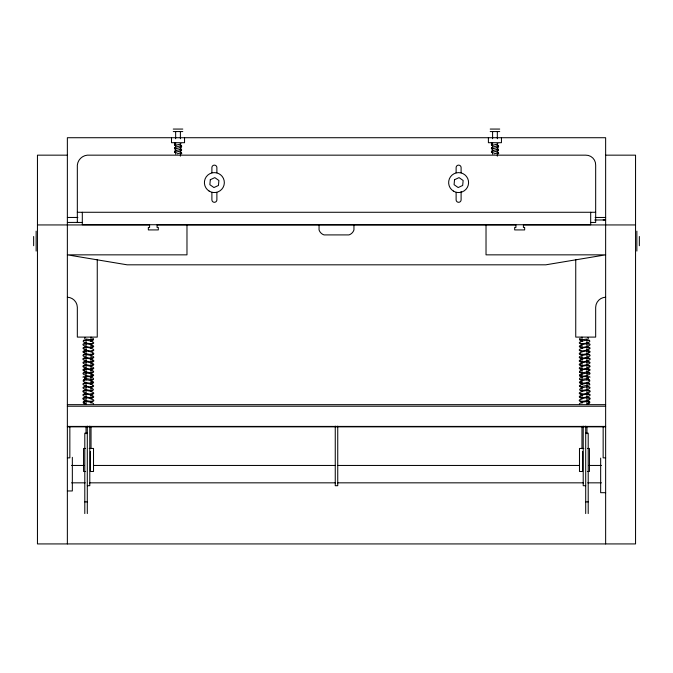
<?xml version="1.0" encoding="UTF-8"?>
<svg xmlns="http://www.w3.org/2000/svg" width="673" height="673" viewBox="0 0 673 673"><rect width="100%" height="100%" fill="white"/><g stroke="black" fill="none" stroke-linecap="round" stroke-linejoin="round"><path stroke-width="1.01" d="M92.403 346.309C94.329 349.388 75.216 344.643 86.489 343.104M92.352 385.856C94.321 388.986 75.25 384.216 86.447 382.651M588.74 348.32C590.928 345.417 572.109 349.632 582.246 351.474M588.833 391.459C590.995 388.573 572.075 392.847 582.28 394.656M92.462 396.675L92.571 397.339M588.883 398.736C590.953 395.749 572.042 400.132 582.271 401.949M92.487 364.413L92.512 364.867M588.782 366.449C591.113 363.664 572.033 367.744 582.254 369.637M92.386 375.147C93.917 378.403 75.41 373.431 86.481 372.026M181.735 153.789L181.592 152.872L180.667 152.502M498.668 153.789L498.533 152.872L497.608 152.502M174.391 142.701L174.694 143.938M491.324 142.701L491.635 143.938M580.597 371.824C579.646 374.625 597.431 369.83 586.528 368.442M580.488 364.867L580.513 364.413M580.496 361.006C579.36 363.571 597.826 359.138 586.553 357.531M175.443 151.677L175.089 152.46L181.533 150.601L181.55 149.288L180.633 148.977M492.375 151.677L492.022 152.46L498.474 150.601L498.491 149.288L497.574 148.977M580.521 353.72L580.294 354.284M580.563 393.268C579.293 395.783 597.843 391.442 586.587 389.827M588.732 380.539L588.959 379.976M587.487 377.309L587.924 376.653L588.362 377.242A1.27 0.841 86.2 0 1 588.37 377.923L588.059 378.436L587.554 377.982M580.622 342.994C578.427 344.509 594.007 343.146 588.749 339.882M580.673 382.542C578.486 384.039 594.023 382.744 588.799 379.437M588.782 351.685C590.591 349.262 572.243 353.224 582.229 355.108M580.639 339.453L580.294 340.075L586.494 339.091M588.833 358.953C590.49 356.454 572.218 360.501 582.221 362.402M588.875 402.143C590.372 400.881 580.95 401.604 579.36 403.8M90.729 373.229C100.496 371.235 82.838 367.593 84.251 369.814M90.704 376.796C100.571 374.154 82.434 372.354 84.175 373.035M588.749 369.814C591.045 368.913 578.528 368.737 579.495 372.354M580.614 375.147C578.999 378.394 597.624 373.448 586.52 372.026M175.426 148.27L175.03 149.011L181.273 147.286L181.71 146.108L180.583 145.461M492.358 148.27L491.971 149.011L498.205 147.286L498.651 146.108L497.515 145.461M589.859 377.511L589.674 376.358M587.605 377.158C588.547 375.349 588.555 379.883 587.622 377.847M85.378 377.847L84.941 378.436L84.63 377.923A1.27 0.841 -86.2 0 1 84.638 377.242L85.076 376.653L85.513 377.309M175.409 144.83L174.955 145.528L180.709 143.938M492.35 144.83L491.896 145.528L497.936 143.862M580.53 368.476C580.412 370.554 597.313 366.39 586.545 364.833M580.505 400.78C579.714 402.824 597.725 398.778 586.604 397.087M180.692 146.293L181.163 145.62L174.728 147.404L174.433 148.64L175.325 149.145M497.633 146.293L498.104 145.62L491.669 147.404L491.366 148.64L492.266 149.145M580.429 397.339L580.538 396.675M588.724 340.765C589.178 338.881 572.698 342.507 582.28 344.315M580.513 350.339C579.848 352.282 597.456 348.353 586.52 346.679M588.749 344.307C589.649 342.389 572.647 345.972 582.263 347.874M588.799 383.862C590.07 382.028 572.58 385.419 582.313 387.429M580.639 379.227L580.345 379.622L586.545 378.638M588.867 355.083C590.07 353.317 572.328 356.698 582.221 358.751M588.917 394.63C590.12 392.864 572.378 396.254 582.271 398.298M85.446 377.982C84.318 379.732 84.529 375.366 85.395 377.158M588.875 362.377C590.137 360.644 572.328 363.967 582.238 366.028M587.605 337.417L588.311 337.686A1.27 0.841 86.2 0 1 588.32 338.376L587.899 338.872M588.732 373.229L589.085 372.792L580.252 374.222L579.487 374.853L579.537 375.929M92.647 360.349L92.437 360.349M92.411 381.953L91.915 381.911M580.378 357.792C581.48 359.205 596.993 355.571 586.553 353.897M580.488 390.088C580.639 391.526 597.094 387.993 586.57 386.226M588.917 387.227C588.791 385.579 573.531 389.322 582.296 391.021M180.692 149.726L181.23 149.145L174.669 150.954L174.45 152.207L175.359 152.653M497.633 149.726L498.171 149.145L491.61 150.954L491.383 152.207L492.3 152.653M83.326 376.358L83.141 377.511M174.997 143.862L175.199 142.701M491.938 143.862L492.14 142.701M180.701 153.133L181.273 152.67L176.94 153.865M497.641 153.133L498.213 152.67L493.873 153.865M84.066 402.732L84.588 402.782M84.133 352.265L84.302 352.374M84.075 370.562L84.361 370.529M580.362 365.195C581.472 366.533 596.842 362.831 586.553 361.182M580.353 397.432C582.591 398.677 596.631 394.992 586.604 393.444M90.72 340.782C92.369 341.413 94.943 339.142 92.689 338.191M90.67 380.329C98.107 379.395 89.45 375.467 86.581 376.855M90.746 369.637C100.967 367.752 81.896 363.664 84.218 366.449M580.311 338.191C578.057 339.142 580.631 341.413 582.28 340.782M84.251 339.882C79.01 343.137 94.514 344.526 92.378 342.994M84.201 379.437C78.985 382.668 94.237 384.014 92.327 382.542M580.345 354.267C583.441 355.31 596.286 351.718 586.536 350.28M588.917 379.993C586.713 378.941 573.606 382.18 582.33 383.871M90.72 344.315C100.285 342.507 83.873 338.898 84.276 340.765M86.481 346.679C75.822 348.219 92.882 352.559 92.487 350.339M90.737 347.874C100.47 345.872 82.981 342.473 84.251 344.307M86.464 350.28C76.15 351.903 91.301 355.537 92.512 354.208L92.706 354.284M90.754 351.474C100.799 349.75 82.434 345.325 84.26 348.32M86.447 353.897C76.167 355.445 91.57 359.508 92.622 357.792M90.771 355.108C100.773 353.359 82.914 349.304 84.218 351.685M86.447 357.531C75.309 359.079 93.539 363.714 92.504 361.006M90.779 358.751C100.664 356.698 82.939 353.325 84.133 355.083M86.447 361.182C76.209 362.797 91.427 366.583 92.655 365.161M90.779 362.402C100.504 360.72 84.167 356.69 84.167 358.953M86.455 364.833C75.628 366.432 92.731 370.512 92.47 368.476M90.762 366.028C100.672 363.967 82.863 360.644 84.125 362.377M86.472 368.442C75.511 369.914 93.488 374.575 92.403 371.824M90.67 383.871C99.394 382.18 86.287 378.941 84.083 379.993M86.43 386.226C75.906 387.993 92.361 391.526 92.512 390.088M90.687 387.429C100.184 385.612 83.654 381.852 84.201 383.862M86.413 389.827C75.334 391.35 93.488 395.96 92.437 393.268M90.704 391.021C99.537 389.305 84.049 385.671 84.159 387.177M86.396 393.444C76.15 395.085 91.385 398.828 92.647 397.432M90.72 394.656C100.925 392.847 82.005 388.573 84.167 391.459M86.396 397.087C75.283 398.778 93.269 402.816 92.495 400.78M90.729 398.298C100.378 396.439 83.612 392.704 84.083 394.63M86.396 400.738C82.56 399.552 81.778 404.532 85.858 403.766M90.729 401.949C100.992 400.191 82.316 395.842 84.117 398.736M586.419 376.855C583.55 375.467 574.893 379.395 582.33 380.329M587.142 403.766C591.222 404.532 590.44 399.552 586.604 400.738M85.101 338.872L84.68 338.376A1.27 0.841 -86.2 0 1 84.689 337.686L85.395 337.417M67.359 222.452L77.866 222.401M594.747 220.004L605.641 219.953L603.151 219.953M173.264 129.073L182.787 129.073M490.205 129.073L499.719 129.073M173.264 131.563L182.787 131.563M490.205 131.563L499.719 131.563M180.701 143.938L181.003 143.862M67.359 155.16L37.452 155.16L37.452 543.927L635.548 543.927L635.548 155.16L605.641 155.16M77.328 212.273L595.672 212.273M67.359 217.463L77.866 217.463M595.134 217.463L605.641 217.463M82.586 222.452L77.328 222.452L77.328 165.129A11.121 11.121 0 0 1 87.297 155.16L585.703 155.16A9.708 9.708 0 0 1 595.672 165.129L595.672 222.452L590.414 222.452M37.452 224.942L149.591 224.942L149.591 227.432L148.346 227.432L148.346 229.922L158.315 229.922L158.315 227.432L157.07 227.432L157.07 224.942L515.93 224.942L515.93 227.432L514.685 227.432L514.685 229.922L524.654 229.922L524.654 227.432L523.409 227.432L523.409 224.942L635.548 224.942M67.359 404.666L605.641 404.666M67.359 406.231L605.641 406.231M67.359 426.421L605.641 426.421M67.359 426.85L605.641 426.85M87.297 433.185L84.798 433.185L84.798 513.566M585.703 433.185L588.202 433.185L588.202 513.566M85.547 448.445L83.553 448.445L83.553 471.495L85.631 471.495M89.181 448.445L93.522 448.445L93.522 471.495L90.409 471.495L90.409 451.558M583.819 448.445L579.478 448.445L579.478 471.495L582.591 471.495L582.591 451.558M587.453 448.445L589.447 448.445L589.447 471.495L587.369 471.495M67.359 457.859L69.849 457.859L69.849 426.707M605.641 457.859L603.151 457.859L603.151 426.707M71.565 465.455L84.175 465.455M93.64 465.455L335.448 465.455M337.552 465.455L579.36 465.455M588.825 465.455L601.435 465.455M71.565 482.835L85.227 482.835M89.433 482.835L335.448 482.835M337.552 482.835L583.567 482.835M587.773 482.835L601.435 482.835M87.297 485.704L89.787 485.704L89.787 426.135M585.703 485.704L583.213 485.704L583.213 426.135M67.359 490.962L72.339 490.962L72.339 457.337M605.641 492.695L600.661 492.695L600.661 458.145M84.798 501.898L87.297 501.898M585.703 501.898L588.202 501.898M586.511 343.104C597.767 344.643 578.704 349.38 580.597 346.309M582.271 373.229L579.403 372.161M582.296 376.796L579.445 375.736M586.553 382.651L589.455 383.198L589.834 384.805L580.303 386.706L580.648 385.856M86.506 339.091L92.706 340.075L92.361 339.453M86.455 378.638L92.655 379.622L92.361 379.227M581.085 381.911L580.589 381.953M588.412 402.782L588.934 402.732M588.698 352.374L588.867 352.265M580.563 360.349L580.353 360.349M588.639 370.529L588.925 370.562M492.215 145.629L491.29 144.577M497.583 147.118L497.885 147.185M492.577 147.606L491.997 147.437L492.266 147.774M497.532 150.601L498.146 150.769L497.625 150.23M492.543 151.105L492.249 151.215M175.274 145.629L174.349 144.577M180.642 147.118L180.944 147.185M175.645 147.606L175.064 147.437L175.325 147.774M180.591 150.601L181.205 150.769L180.684 150.23M175.603 151.105L175.308 151.215M84.041 379.976L84.268 380.539M92.681 354.242L92.479 353.72M497.608 153.621L497.784 154.05M180.667 153.621L180.844 154.05M93.64 403.8C92.05 401.604 82.628 400.881 84.125 402.143M639.35 236.492L639.35 245.721M636.86 231.142L636.86 251.071M605.641 543.927L605.641 137.721L67.359 137.721L67.359 543.927M590.692 212.273L590.692 224.732L82.308 224.732L82.308 212.273M586.957 339.2L586.957 380.169M586.957 382.264L586.957 404.322M586.957 426.379L586.957 433.74M585.703 426.135L585.703 513.566M581.968 337.097L581.968 341.304M581.968 343.398L581.968 348.656M581.968 353.905L581.968 384.367M581.968 386.47L581.968 391.72M581.968 393.823L581.968 399.072M581.968 401.175L581.968 403.278M581.968 426.379L581.968 448.445M575.743 259.442L575.743 337.097L595.672 337.097L595.672 307.191A10.339 10.339 0 0 1 605.641 297.222M501.444 137.721L501.444 142.701L488.396 142.701L488.396 137.721M497.33 131.563L497.33 138.739M497.33 143.871L497.33 156.17M492.594 131.563L492.594 138.739M492.594 142.844L492.594 154.117M486.024 224.942L486.024 254.848L605.641 254.848L545.837 264.817L127.163 264.817L67.359 254.848L186.976 254.848L186.976 224.942M461.106 172.818L461.106 167.619A2.49 2.49 0 0 0 458.607 165.129A2.49 2.49 0 0 0 456.117 167.619L456.117 172.818M461.106 191.502L461.106 199.814A2.49 2.49 0 0 1 458.607 202.304A2.49 2.49 0 0 1 456.117 199.814L456.117 192.545M353.948 224.942L353.948 229.922A7.756 7.756 0 0 1 348.959 234.911L324.041 234.911A7.756 7.756 0 0 1 319.052 229.922L319.052 224.942M337.745 426.135L337.745 485.704L335.255 485.704L335.255 426.135M216.883 172.818L216.883 167.619A2.49 2.49 0 0 0 214.393 165.129A2.49 2.49 0 0 0 211.894 167.619L211.894 172.818M216.883 192.545L216.883 199.814A2.49 2.49 0 0 1 214.393 202.304A2.49 2.49 0 0 1 211.894 199.814L211.894 192.545M184.545 137.721L184.545 142.701L171.497 142.701L171.497 137.721M180.389 131.563L180.389 138.739M180.389 143.871L180.389 156.17M175.653 131.563L175.653 138.739M175.653 142.844L175.653 154.117M97.257 259.442L97.257 337.097L77.328 337.097L77.328 307.191A10.339 10.339 0 0 0 67.359 297.222M91.032 337.097L91.032 341.304M91.032 343.398L91.032 348.656M91.032 353.905L91.032 384.367M91.032 386.47L91.032 391.72M91.032 393.823L91.032 399.072M91.032 401.175L91.032 403.278M91.032 426.379L91.032 448.445M87.297 426.135L87.297 513.566M86.043 339.2L86.043 380.169M86.043 382.264L86.043 404.322M86.043 426.379L86.043 433.74M36.14 231.142L36.14 251.071M33.65 236.492L33.65 245.721M210.296 179.725L209.858 184.688L213.938 187.548L218.456 185.454L218.893 180.482L214.813 177.622L210.296 179.725M454.527 179.725L454.09 184.688L458.17 187.548L462.696 185.454L463.133 180.482L459.053 177.622L454.527 179.725M209.11 191.056A9.969 9.969 0 0 0 224.336 182.913A9.969 9.969 0 0 0 209.673 173.794A9.969 9.969 0 0 0 209.11 191.056M453.35 191.056A9.969 9.969 0 0 0 468.576 182.913A9.969 9.969 0 0 0 453.913 173.794A9.969 9.969 0 0 0 453.35 191.056"/></g></svg>
